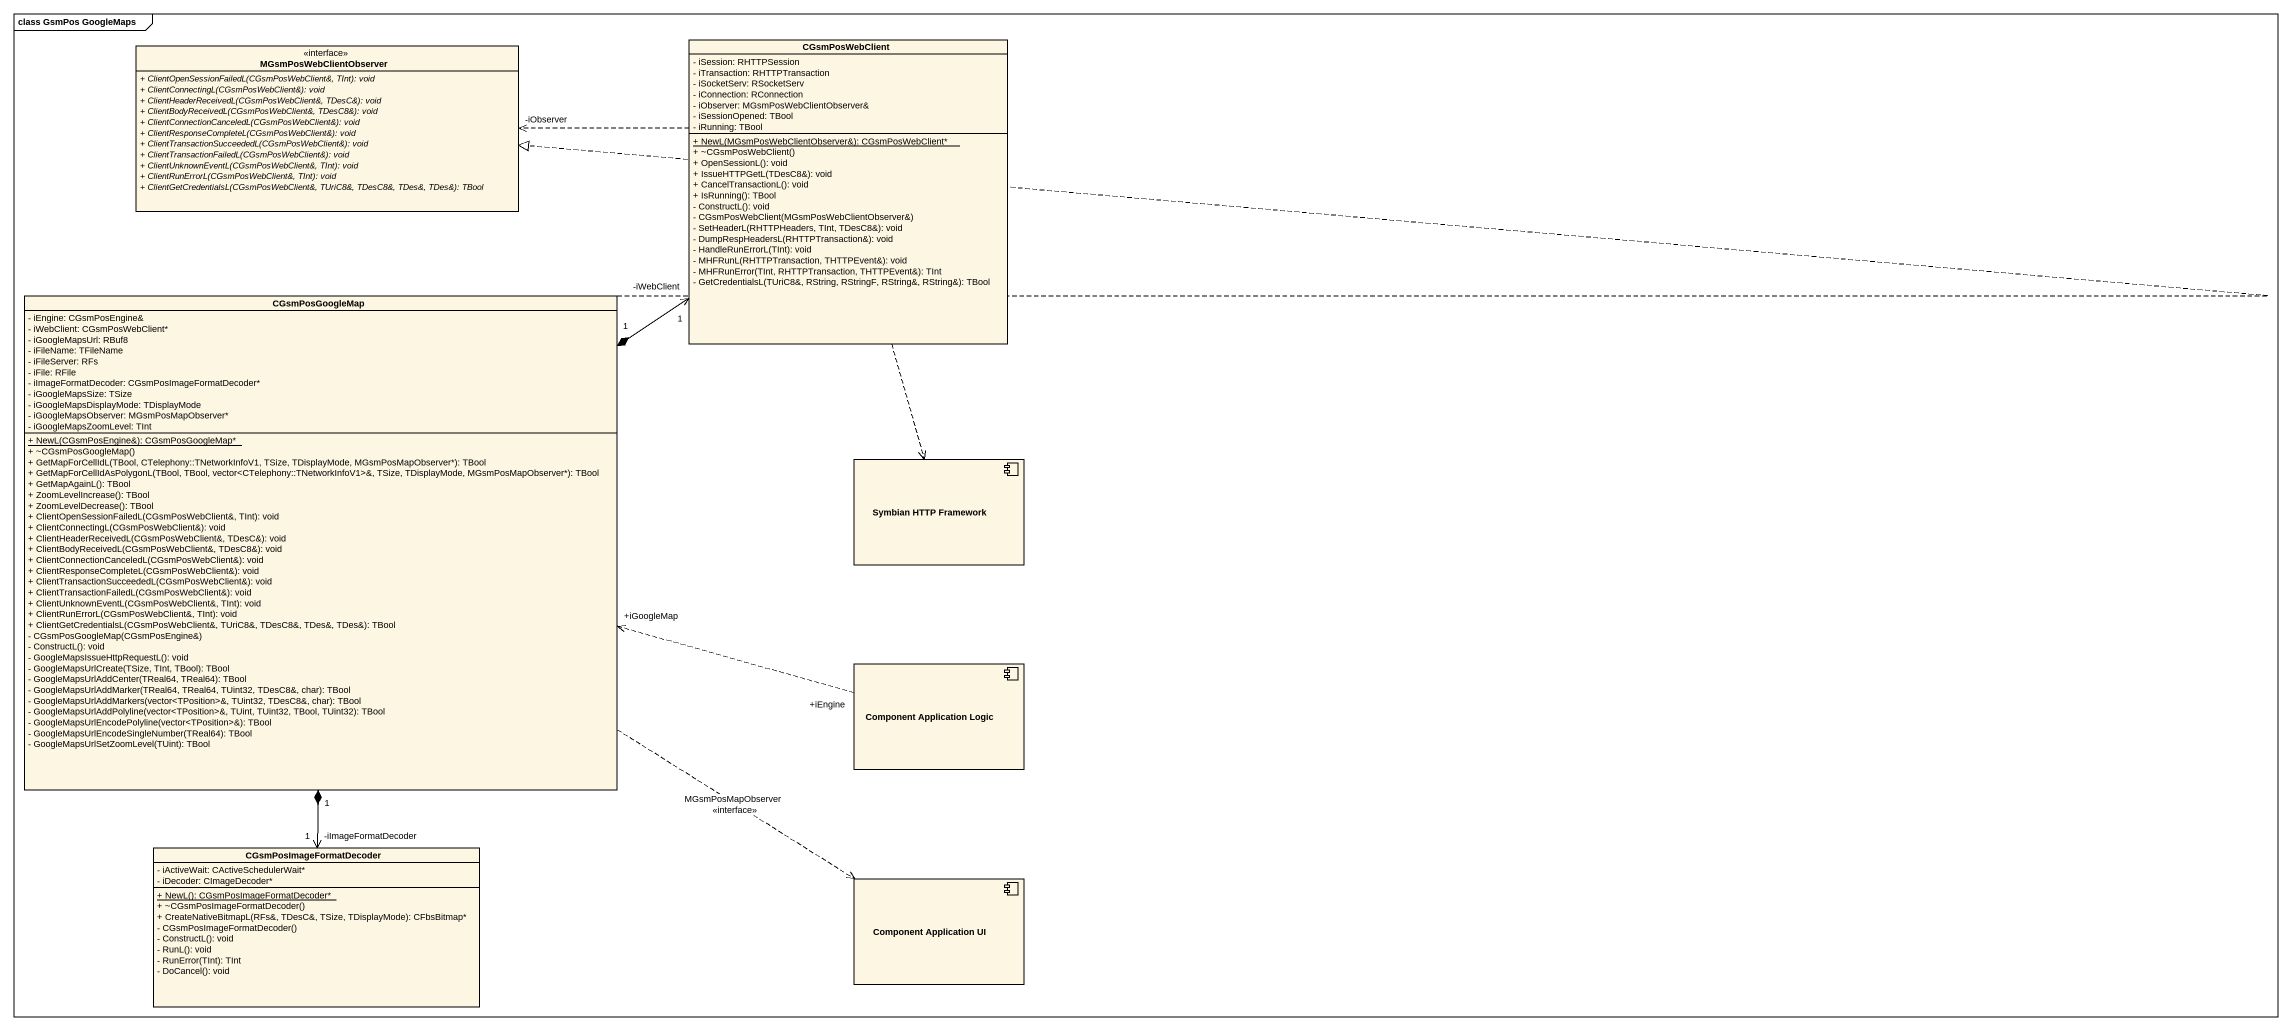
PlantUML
@startuml
mainframe class GsmPos GoogleMaps
allowmixing
hide circle
hide empty members
skinparam classAttributeIconSize 0
class MGsmPosWebClientObserver <<interface>> {
  {abstract} + ClientOpenSessionFailedL(CGsmPosWebClient&, TInt): void
  {abstract} + ClientConnectingL(CGsmPosWebClient&): void
  {abstract} + ClientHeaderReceivedL(CGsmPosWebClient&, TDesC&): void
  {abstract} + ClientBodyReceivedL(CGsmPosWebClient&, TDesC8&): void
  {abstract} + ClientConnectionCanceledL(CGsmPosWebClient&): void
  {abstract} + ClientResponseCompleteL(CGsmPosWebClient&): void
  {abstract} + ClientTransactionSucceededL(CGsmPosWebClient&): void
  {abstract} + ClientTransactionFailedL(CGsmPosWebClient&): void
  {abstract} + ClientUnknownEventL(CGsmPosWebClient&, TInt): void
  {abstract} + ClientRunErrorL(CGsmPosWebClient&, TInt): void
  {abstract} + ClientGetCredentialsL(CGsmPosWebClient&, TUriC8&, TDesC8&, TDes&, TDes&): TBool
}
class CGsmPosWebClient {
  - iSession: RHTTPSession
  - iTransaction: RHTTPTransaction
  - iSocketServ: RSocketServ
  - iConnection: RConnection
  - iObserver: MGsmPosWebClientObserver&
  - iSessionOpened: TBool
  - iRunning: TBool
  {static} + NewL(MGsmPosWebClientObserver&): CGsmPosWebClient*
  + ~CGsmPosWebClient()
  + OpenSessionL(): void
  + IssueHTTPGetL(TDesC8&): void
  + CancelTransactionL(): void
  + IsRunning(): TBool
  - ConstructL(): void
  - CGsmPosWebClient(MGsmPosWebClientObserver&)
  - SetHeaderL(RHTTPHeaders, TInt, TDesC8&): void
  - DumpRespHeadersL(RHTTPTransaction&): void
  - HandleRunErrorL(TInt): void
  - MHFRunL(RHTTPTransaction, THTTPEvent&): void
  - MHFRunError(TInt, RHTTPTransaction, THTTPEvent&): TInt
  - GetCredentialsL(TUriC8&, RString, RStringF, RString&, RString&): TBool
}
class CGsmPosGoogleMap {
  - iEngine: CGsmPosEngine&
  - iWebClient: CGsmPosWebClient*
  - iGoogleMapsUrl: RBuf8
  - iFileName: TFileName
  - iFileServer: RFs
  - iFile: RFile
  - iImageFormatDecoder: CGsmPosImageFormatDecoder*
  - iGoogleMapsSize: TSize
  - iGoogleMapsDisplayMode: TDisplayMode
  - iGoogleMapsObserver: MGsmPosMapObserver*
  - iGoogleMapsZoomLevel: TInt
  {static} + NewL(CGsmPosEngine&): CGsmPosGoogleMap*
  + ~CGsmPosGoogleMap()
  + GetMapForCellIdL(TBool, CTelephony::TNetworkInfoV1, TSize, TDisplayMode, MGsmPosMapObserver*): TBool
  + GetMapForCellIdAsPolygonL(TBool, TBool, vector<CTelephony::TNetworkInfoV1>&, TSize, TDisplayMode, MGsmPosMapObserver*): TBool
  + GetMapAgainL(): TBool
  + ZoomLevelIncrease(): TBool
  + ZoomLevelDecrease(): TBool
  + ClientOpenSessionFailedL(CGsmPosWebClient&, TInt): void
  + ClientConnectingL(CGsmPosWebClient&): void
  + ClientHeaderReceivedL(CGsmPosWebClient&, TDesC&): void
  + ClientBodyReceivedL(CGsmPosWebClient&, TDesC8&): void
  + ClientConnectionCanceledL(CGsmPosWebClient&): void
  + ClientResponseCompleteL(CGsmPosWebClient&): void
  + ClientTransactionSucceededL(CGsmPosWebClient&): void
  + ClientTransactionFailedL(CGsmPosWebClient&): void
  + ClientUnknownEventL(CGsmPosWebClient&, TInt): void
  + ClientRunErrorL(CGsmPosWebClient&, TInt): void
  + ClientGetCredentialsL(CGsmPosWebClient&, TUriC8&, TDesC8&, TDes&, TDes&): TBool
  - CGsmPosGoogleMap(CGsmPosEngine&)
  - ConstructL(): void
  - GoogleMapsIssueHttpRequestL(): void
  - GoogleMapsUrlCreate(TSize, TInt, TBool): TBool
  - GoogleMapsUrlAddCenter(TReal64, TReal64): TBool
  - GoogleMapsUrlAddMarker(TReal64, TReal64, TUint32, TDesC8&, char): TBool
  - GoogleMapsUrlAddMarkers(vector<TPosition>&, TUint32, TDesC8&, char): TBool
  - GoogleMapsUrlAddPolyline(vector<TPosition>&, TUint, TUint32, TBool, TUint32): TBool
  - GoogleMapsUrlEncodePolyline(vector<TPosition>&): TBool
  - GoogleMapsUrlEncodeSingleNumber(TReal64): TBool
  - GoogleMapsUrlSetZoomLevel(TUint): TBool
}
component "Symbian HTTP Framework" as Symbian_HTTP_Framework
component "Component Application Logic" as Component_Application_Logic
class CGsmPosImageFormatDecoder {
  - iActiveWait: CActiveSchedulerWait*
  - iDecoder: CImageDecoder*
  {static} + NewL(): CGsmPosImageFormatDecoder*
  + ~CGsmPosImageFormatDecoder()
  + CreateNativeBitmapL(RFs&, TDesC&, TSize, TDisplayMode): CFbsBitmap*
  - CGsmPosImageFormatDecoder()
  - ConstructL(): void
  - RunL(): void
  - RunError(TInt): TInt
  - DoCancel(): void
}
component "Component Application UI" as Component_Application_UI
CGsmPosWebClient .left.> "-iObserver" MGsmPosWebClientObserver
CGsmPosWebClient ..> Symbian_HTTP_Framework
CGsmPosGoogleMap .up.|> MGsmPosWebClientObserver
CGsmPosGoogleMap "1" *-up-> "-iWebClient\n1" CGsmPosWebClient
CGsmPosGoogleMap "1" *--> "-iImageFormatDecoder\n1" CGsmPosImageFormatDecoder
CGsmPosGoogleMap ..> Component_Application_UI : MGsmPosMapObserver\n<<interface>>
Component_Application_Logic "+iEngine" .left.> "+iGoogleMap" CGsmPosGoogleMap
@enduml
